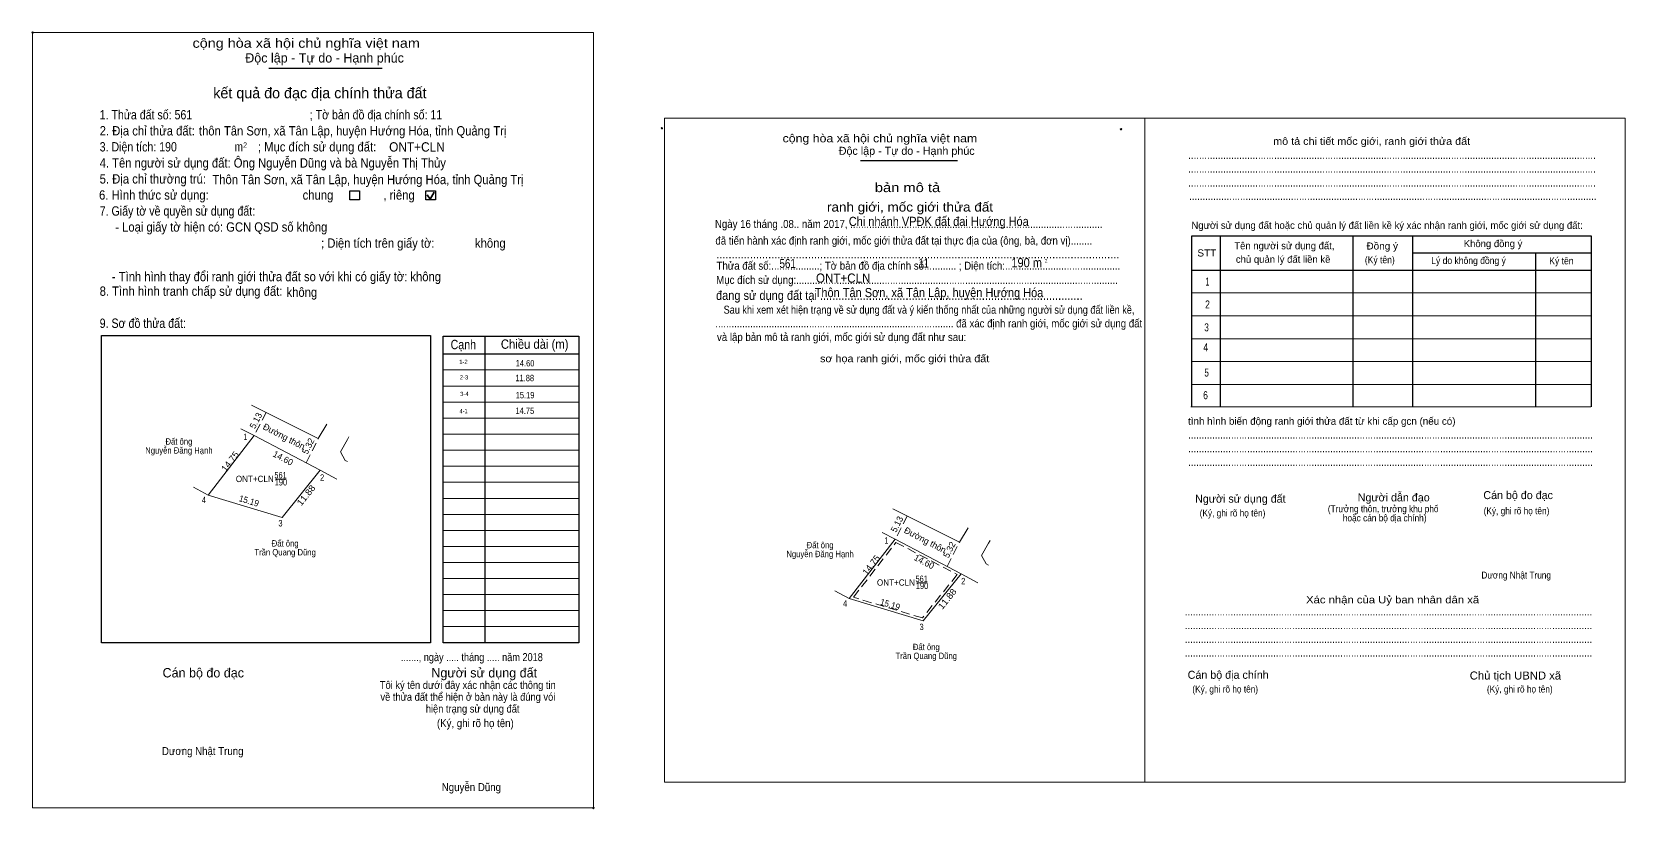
# Model space of a CAD drawing. Header units: metres. Extents: x 547367 to 548328, y 1837029 to 1837396.
# Drawn here: x 548015.6 to 548328.2, y 1837029.4 to 1837182 of the extents above; entities that cross this region are included whole.
import ezdxf
from ezdxf.enums import TextEntityAlignment as Align

# ---------------------------------------------------------------- set-up
doc = ezdxf.new("R2010")
doc.units = ezdxf.units.M
doc.header["$LTSCALE"] = 0.58
doc.header["$PDMODE"] = 32
doc.header["$PDSIZE"] = 0.29
doc.linetypes.add('DOTTED', pattern=[1.5, 0.3, -1.2])
doc.linetypes.add('MEDIUM_DASHED', pattern=[4.5, 3, -1.5])
for name, color, linetype, lineweight in [('1', 7, 'DOTTED', 13), ('10', 7, 'Continuous', 13), ('17', 7, 'Continuous', 13), ('23', 7, 'Continuous', 13), ('6', 7, 'Continuous', 13), ('61', 7, 'Continuous', 13), ('63', 7, 'Continuous', 13), ('7', 7, 'Continuous', 13)]:
    doc.layers.add(name, color=color, linetype=linetype, lineweight=lineweight)
doc.layers.add('30', color=7, linetype='Continuous')

msp = doc.modelspace()

# ---------------------------------------------------------------- linework, layer by layer
at = {"layer": '1', "linetype": 'MEDIUM_DASHED'}
msp.add_lwpolyline([(548185.1, 1837081.75), (548197.13, 1837075.46), (548190.29, 1837066.93), (548176.76, 1837071)], close=True, dxfattribs=at)
at = {"layer": '10'}
for points in [[(548058.67, 1837108.71), (548071.75, 1837102.14), (548073.44, 1837104.97)], [(548077.78, 1837102.49), (548077.46, 1837101.95), (548076.1, 1837099.57), (548077.03, 1837097.88)], [(548184.47, 1837088.37), (548197.55, 1837081.8), (548199.24, 1837084.63)], [(548203.58, 1837082.15), (548203.26, 1837081.61), (548201.9, 1837079.23), (548202.83, 1837077.54)]]:
    msp.add_lwpolyline(points, dxfattribs=at)
at = {"layer": '23'}
for p, q in [((548077.02, 1837097.88), (548077.47, 1837097.63)), ((548202.82, 1837077.54), (548203.27, 1837077.29))]:
    msp.add_line(p, q, dxfattribs=at)
at = {"layer": '61'}
for p, q in [((548050.12, 1837091.07), (548059.16, 1837102.73)), ((548072.1, 1837095.96), (548064.67, 1837086.69)), ((548072.1, 1837095.96), (548075.37, 1837094.18)), ((548050.12, 1837091.07), (548047.29, 1837092.63)), ((548050.12, 1837091.07), (548064.67, 1837086.69)), ((548175.92, 1837070.73), (548184.96, 1837082.39)), ((548197.9, 1837075.62), (548190.47, 1837066.35)), ((548197.9, 1837075.62), (548201.17, 1837073.84)), ((548175.92, 1837070.73), (548173.09, 1837072.29)), ((548175.92, 1837070.73), (548190.47, 1837066.35))]:
    msp.add_line(p, q, dxfattribs=at)
for points in [[(548056.57, 1837104.05), (548059.16, 1837102.73), (548072.1, 1837095.96)], [(548182.37, 1837083.71), (548184.96, 1837082.39), (548197.9, 1837075.62)]]:
    msp.add_lwpolyline(points, dxfattribs=at)
at = {"layer": '63', "linetype": 'MEDIUM_DASHED'}
for p, q in [((548061.53, 1837107.28), (548059.16, 1837102.73)), ((548069.36, 1837097.39), (548071.75, 1837102.14)), ((548187.33, 1837086.94), (548184.96, 1837082.39)), ((548195.16, 1837077.05), (548197.55, 1837081.8))]:
    msp.add_line(p, q, dxfattribs=at)
at = {"layer": '63'}
for p, q in [((548063.37, 1837094.18), (548065.44, 1837094.18)), ((548189.17, 1837073.84), (548191.24, 1837073.84))]:
    msp.add_line(p, q, dxfattribs=at)
at = {"layer": '7', "lineweight": 25}
for p, q in [((548062.05, 1837174.88), (548084.31, 1837174.88)), ((548178.15, 1837156.74), (548197.21, 1837156.74)), ((548248.73, 1837141.89), (548248.73, 1837108.41)), ((548274.73, 1837141.75), (548274.73, 1837108.41)), ((548286.46, 1837141.75), (548286.46, 1837108.41)), ((548286.46, 1837138.65), (548321.61, 1837138.65)), ((548310.6, 1837138.65), (548310.6, 1837108.41)), ((548243.08, 1837135.24), (548321.61, 1837135.24)), ((548104.41, 1837122.28), (548104.41, 1837062.08)), ((548096.27, 1837118.77), (548122.88, 1837118.77))]:
    msp.add_line(p, q, dxfattribs=at)
at = {"layer": '7', "lineweight": 35}
for p, q in [((548093.72, 1837149.18), (548094.48, 1837150.55)), ((548093.09, 1837150), (548093.72, 1837149.18))]:
    msp.add_line(p, q, dxfattribs=at)
at = {"layer": '7'}
for p, q in [((548243.08, 1837130.74), (548321.61, 1837130.74)), ((548243.08, 1837126.25), (548321.61, 1837126.25)), ((548243.08, 1837121.75), (548321.61, 1837121.75)), ((548243.08, 1837117.26), (548321.61, 1837117.26)), ((548096.27, 1837115.62), (548122.88, 1837115.62)), ((548243.08, 1837112.76), (548321.61, 1837112.76)), ((548096.27, 1837112.47), (548122.88, 1837112.47)), ((548096.27, 1837109.32), (548122.88, 1837109.32)), ((548242.94, 1837108.41), (548321.47, 1837108.41)), ((548096.27, 1837106.17), (548122.88, 1837106.17)), ((548096.27, 1837103.02), (548122.88, 1837103.02)), ((548096.27, 1837099.87), (548122.88, 1837099.87)), ((548096.27, 1837096.72), (548122.88, 1837096.72)), ((548096.27, 1837093.57), (548122.88, 1837093.57)), ((548096.27, 1837090.42), (548122.88, 1837090.42)), ((548096.27, 1837087.27), (548122.88, 1837087.27)), ((548096.27, 1837084.12), (548122.88, 1837084.12)), ((548096.27, 1837080.98), (548122.88, 1837080.98)), ((548096.27, 1837077.83), (548122.88, 1837077.83)), ((548096.27, 1837074.68), (548122.88, 1837074.68)), ((548096.27, 1837071.53), (548122.88, 1837071.53)), ((548096.27, 1837068.38), (548122.88, 1837068.38)), ((548096.27, 1837065.23), (548122.88, 1837065.23))]:
    msp.add_line(p, q, dxfattribs=at)
for points in [[(548015.7, 1837181.86), (548125.75, 1837181.86), (548125.75, 1837029.64), (548015.7, 1837029.64)], [(548139.68, 1837165.09), (548233.93, 1837165.09), (548233.93, 1837034.73), (548139.68, 1837034.73)], [(548233.93, 1837165.09), (548328.18, 1837165.09), (548328.18, 1837034.73), (548233.93, 1837034.73)], [(548233.93, 1837165.09), (548328.18, 1837165.09), (548328.18, 1837034.73), (548233.93, 1837034.73)]]:
    msp.add_lwpolyline(points, close=True, dxfattribs=at)
at = {"layer": '7', "lineweight": 25}
for points in [[(548077.97, 1837150.81), (548079.86, 1837150.81), (548079.86, 1837149.05), (548077.97, 1837149.05)], [(548092.84, 1837150.81), (548094.74, 1837150.81), (548094.74, 1837149.05), (548092.84, 1837149.05)], [(548029.19, 1837122.39), (548093.75, 1837122.39), (548093.75, 1837062.08), (548029.19, 1837062.08)], [(548096.27, 1837122.28), (548122.88, 1837122.28), (548122.88, 1837062.08), (548096.27, 1837062.08)]]:
    msp.add_lwpolyline(points, close=True, dxfattribs=at)
msp.add_lwpolyline([(548321.61, 1837108.41), (548321.61, 1837141.89), (548243.08, 1837141.89), (548243.08, 1837108.41)], dxfattribs=at)
at = {"layer": '7'}
for p in [(548015.7, 1837181.86), (548139.17, 1837163.08), (548229.27, 1837162.89), (548125.75, 1837029.64)]:
    msp.add_point(p, dxfattribs=at)

# ---------------------------------------------------------------- texts
at = {"layer": '1'}
for s, width, p in [('ONT+CLN', 0.95, (548059.3, 1837093.61)), ('561', 0.8, (548064.35, 1837094.35)), ('190', 0.85, (548064.42, 1837092.95)), ('561', 0.8, (548190.15, 1837074.01)), ('ONT+CLN', 0.95, (548185.1, 1837073.27)), ('190', 0.85, (548190.22, 1837072.61))]:
    msp.add_text(s, height=1.25, dxfattribs=dict(at, width=width)).set_placement(p, align=Align.CENTER)
at = {"layer": '17', "width": 0.9}
msp.add_text('Dương Nhật Trung', height=1.344, dxfattribs=at).set_placement((548299.98, 1837074.68))
at = {"layer": '30'}
for s, height, width, p in [('1-2', 0.8397, 0.85, (548101.06, 1837116.8)), ('2-3', 0.8397, 0.85, (548101.18, 1837113.76)), ('3-4', 0.8397, 0.85, (548101.25, 1837110.5)), ('4-1', 0.84, 0.8, (548101.08, 1837107.12))]:
    msp.add_text(s, height=height, dxfattribs=dict(at, width=width)).set_placement(p, align=Align.RIGHT)
at = {"layer": '6', "width": 0.95}
msp.add_text('ONT+CLN', height=1.83, dxfattribs=at).set_placement((548085.66, 1837158.5))
at = {"layer": '63'}
for s, width, p in [('14.60', 0.85, (548114.16, 1837116.32)), ('11.88', 0.85, (548114.1, 1837113.42)), ('15.19', 0.85, (548114.16, 1837110.06)), ('14.75', 0.85, (548114.12, 1837107)), (' 1', 0.75, (548057.84, 1837101.88)), (' 2', 0.85, (548072.92, 1837093.89)), (' 4', 0.85, (548049.73, 1837089.5)), (' 3', 0.8, (548064.74, 1837084.9)), (' 1', 0.75, (548183.64, 1837081.54)), (' 2', 0.85, (548198.72, 1837073.55)), (' 4', 0.85, (548175.53, 1837069.16)), (' 3', 0.8, (548190.54, 1837064.56))]:
    msp.add_text(s, height=1.25, dxfattribs=dict(at, width=width)).set_placement(p, align=Align.RIGHT)
for s, rotation, p in [('5.13', 62.486, (548060.062, 1837105.3913)), ('Đường thôn', 332.382, (548064.7453, 1837102.001)), ('5.32', 63.29, (548070.3419, 1837100.3841)), ('14.60', 332.382, (548064.5553, 1837097.7584)), ('5.13', 62.486, (548185.862, 1837085.0513)), ('Đường thôn', 332.382, (548190.5453, 1837081.661)), ('5.32', 63.29, (548196.1419, 1837080.0441)), ('14.60', 332.382, (548190.3553, 1837077.4184))]:
    msp.add_text(s, height=1.25, rotation=rotation, dxfattribs=at).set_placement(p, align=Align.CENTER)
at = {"layer": '63', "width": 0.9}
for s, p in [('Nguyễn Đăng Hạnh', (548044.405, 1837099.21)), ('Đất ông', (548044.415, 1837100.96)), ('Đất ông', (548065.255, 1837080.96)), ('Đất ông', (548170.215, 1837080.62)), ('Trần Quang Dũng', (548065.25, 1837079.21)), ('Nguyễn Đăng Hạnh', (548170.205, 1837078.87)), ('Trần Quang Dũng', (548191.05, 1837058.87)), ('Đất ông', (548191.055, 1837060.62))]:
    msp.add_text(s, height=1.25, dxfattribs=at).set_placement(p, align=Align.CENTER)
at = {"layer": '63'}
for s, rotation, width, p in [('14.75', 52.214, 1.05, (548054.9333, 1837097.2871)), ('15.19', 343.247, 0.95, (548057.9798, 1837089.3251)), ('11.88', 51.287, 1.1, (548069.854, 1837090.6291)), ('14.75', 52.214, 1.05, (548180.7333, 1837076.9471)), ('11.88', 51.287, 1.1, (548195.654, 1837070.2891)), ('15.19', 343.247, 0.95, (548183.7798, 1837068.9851))]:
    msp.add_text(s, height=1.25, rotation=rotation, dxfattribs=dict(at, width=width)).set_placement(p, align=Align.CENTER)
at = {"layer": '7'}
for s, height, width, p in [('cộng hòa xã hội chủ nghĩa việt nam', 1.837, 1.15, (548047.08, 1837178.88)), ('1. Thửa đất số: 561', 1.83, 0.85, (548028.86, 1837164.82)), ('; Tờ bản đồ địa chính số: 11', 1.83, 0.85, (548070.08, 1837164.82)), ('2. Địa chỉ thửa đất:', 1.837, 0.9, (548028.86, 1837161.66)), ('thôn Tân Sơn, xã Tân Lập, huyện Hướng Hóa, tỉnh Quảng Trị', 1.83, 0.9, (548048.34, 1837161.66)), ('3. Diện tích: 190', 1.83, 0.85, (548028.86, 1837158.52)), ('m', 1.837, 0.8, (548055.34, 1837158.52)), ('2', 1.05, 0.8, (548057, 1837159.24)), ('; Mục đích sử dụng đất:', 1.837, 0.9, (548059.9, 1837158.52)), ('cộng hòa xã hội chủ nghĩa việt nam', 1.573, 1.15, (548162.86, 1837160.32)), ('4. Tên người sử dụng đất: Ông Nguyễn Dũng và bà Nguyễn Thị Thủy', 1.83, 0.9, (548028.86, 1837155.36)), ('........................................................................................................................................................', 1.573, 0.9, (548242.46, 1837157.05)), ('5. Địa chỉ thường trú:', 1.837, 0.9, (548028.86, 1837152.22)), ('Thôn Tân Sơn, xã Tân Lập, huyện Hướng Hóa, tỉnh Quảng Trị', 1.83, 0.9, (548050.98, 1837152.1)), ('........................................................................................................................................................', 1.573, 0.9, (548242.46, 1837154.36)), ('6. Hình thức sử dụng:', 1.837, 0.9, (548028.74, 1837149.06)), ('chung                , riêng', 1.837, 0.9, (548068.68, 1837149.06)), ('........................................................................................................................................................', 1.573, 0.9, (548242.46, 1837151.64)), ('7. Giấy tờ về quyền sử dụng đất:', 1.837, 0.85, (548028.86, 1837145.92)), ('........................................................................................................................................................', 1.573, 0.9, (548242.62, 1837148.98)), ('     - Loại giấy tờ hiện có: GCN QSD số không', 1.83, 0.9, (548028.86, 1837142.78)), ('Ngày 16 tháng .08.. năm 2017, ..............................................................................................', 1.575, 0.9, (548149.58, 1837143.5)), ('Chi nhánh VPĐK đất đai Hướng Hóa', 1.79, 0.9, (548175.85, 1837143.9)), ('                                                                       ; Diện tích trên giấy tờ:             không', 1.83, 0.9, (548028.86, 1837139.62)), (' đã tiến hành xác định ranh giới, mốc giới thửa đất tại thực địa của (ông, bà, đơn vị)........', 1.573, 0.9, (548149.15, 1837140.24)), ('Đồng ý', 1.393, 1.05, (548277.42, 1837139.27)), ('....................................................................................................................................', 1.792, 0.9, (548149.84, 1837137.55)), ('STT', 1.393, 1.05, (548244.25, 1837137.9)), ('(Ký tên)', 1.393, 0.9, (548277.11, 1837136.56)), ('Lý do không đồng ý', 1.393, 0.9, (548290.14, 1837136.42)), ('Ký tên', 1.393, 0.9, (548313.3, 1837136.36)), ('     - Tình hình thay đổi ranh giới thửa đất so với khi có giấy tờ: không', 1.83, 0.9, (548028.2, 1837133.04)), ('Thửa đất số:..................; Tờ bản đồ địa chính số:........... ; Diện tích:...........................................', 1.573, 0.9, (548149.9, 1837135.31)), ('561', 1.79, 0.8, (548162.26, 1837135.63)), ('ONT+CLN', 1.79, 0.95, (548169.41, 1837132.77)), ('11', 1.79, 0.75, (548189.56, 1837135.72)), ('190 m', 1.79, 0.9, (548207.76, 1837135.8)), ('2', 0.7166, 0.8, (548214.29, 1837136.68)), ('8. Tình hình tranh chấp sử dụng đất: ', 1.835, 0.9, (548028.86, 1837130.18)), ('không', 1.837, 0.9, (548065.52, 1837129.98)), ('Mục đích sử dụng:........................................................................................................................', 1.573, 0.9, (548149.84, 1837132.52)), ('Thôn Tân Sơn, xã Tân Lập, huyện Hướng Hóa', 1.79, 0.9, (548169.16, 1837129.92)), ('đang sử dụng đất tại ......................................................................................', 1.792, 0.9, (548149.8, 1837129.38)), ('Sau khi xem xét hiện trạng về sử dụng đất và ý kiến thống nhất của những người sử dụng đất liền kề,', 1.573, 0.85, (548151.29, 1837126.67)), ('9. Sơ đồ thửa đất:', 1.837, 0.85, (548028.86, 1837123.88)), ('......................................................................................... đã xác định ranh giới, mốc giới sử dụng đất', 1.57, 0.9, (548149.66, 1837123.98)), (' và lập bản mô tả ranh giới, mốc giới sử dụng đất như sau:', 1.573, 0.9, (548149.46, 1837121.3)), ('Cạnh', 1.837, 0.85, (548097.72, 1837119.7)), ('Chiều dài (m)', 1.837, 0.9, (548107.58, 1837119.78)), ('.......................................................................................................................................................', 1.573, 0.9, (548242.42, 1837102.16)), ('.......................................................................................................................................................', 1.573, 0.9, (548242.42, 1837099.47)), ('.......................................................................................................................................................', 1.573, 0.9, (548242.42, 1837096.76)), ('(Ký, ghi rõ họ tên)', 1.348, 0.9, (548244.7, 1837086.86)), ('(Ký, ghi rõ họ tên)', 1.348, 0.9, (548300.42, 1837087.3)), ('........................................................................................................................................................', 1.573, 0.9, (548241.78, 1837067.42)), ('........................................................................................................................................................', 1.573, 0.9, (548241.78, 1837064.74)), ('......., ngày ..... tháng ..... năm 2018', 1.58, 0.85, (548087.96, 1837058.46)), ('........................................................................................................................................................', 1.573, 0.9, (548241.78, 1837062.04)), ('........................................................................................................................................................', 1.573, 0.9, (548241.78, 1837059.36)), ('Chủ tịch UBND xã', 1.573, 1.05, (548297.69, 1837054.85)), ('(Ký, ghi rõ họ tên)', 1.348, 0.9, (548243.26, 1837052.3)), ('(Ký, ghi rõ họ tên)', 1.348, 0.9, (548301.06, 1837052.3)), ('(Ký, ghi rõ họ tên)', 1.575, 0.9, (548095.04, 1837045.5)), ('Dương Nhật Trung', 1.575, 0.9, (548041.08, 1837040.02)), ('Nguyễn Dũng', 1.58, 0.9, (548095.98, 1837032.94))]:
    msp.add_text(s, height=height, dxfattribs=dict(at, width=width)).set_placement(p)
for s, height, p in [('Độc lập - Tự do - Hạnh phúc', 1.837, (548057.42, 1837175.98)), ('Độc lập - Tự do - Hạnh phúc', 1.573, (548173.88, 1837157.86)), ('Người sử dụng đất hoặc chủ quản lý đất liền kề ký xác nhận ranh giới, mốc giới sử dụng đất:', 1.393, (548243.08, 1837143.33)), ('Tên người sử dụng đất,', 1.393, (548251.49, 1837139.32)), ('Không đồng ý', 1.393, (548296.52, 1837139.74)), ('chủ quản lý đất liền kề', 1.393, (548251.81, 1837136.66)), ('tình hình biến động ranh giới thửa đất từ khi cấp gcn (nếu có)', 1.438, (548242.42, 1837104.86)), ('Người sử dụng đất', 1.573, (548243.8, 1837089.57)), ('Người dẫn đạo', 1.572, (548275.71, 1837089.82)), ('Cán bộ đo đạc', 1.57, (548300.36, 1837090.27)), ('Cán bộ đo đạc', 1.837, (548041.2, 1837055.26)), ('Người sử dụng đất', 1.837, (548093.94, 1837055.26)), ('Cán bộ địa chính', 1.573, (548242.34, 1837054.99))]:
    msp.add_text(s, height=height, dxfattribs=at).set_placement(p)
for s, height, p in [('kết quả đo đạc địa chính thửa đất', 2.1, (548072.07, 1837168.96)), ('.', 0.5249, (548125.7367, 1837029.4))]:
    msp.add_text(s, height=height, dxfattribs=at).set_placement(p, align=Align.CENTER)
for s, height, width, p in [('mô tả chi tiết mốc giới, ranh giới thửa đất', 1.438, 1.1, (548278.445, 1837159.82)), ('bản mô tả', 1.798, 1.2, (548187.375, 1837150.54)), ('ranh giới, mốc giới thửa đất', 1.798, 1.1, (548187.86, 1837146.72)), ('1', 1.573, 0.65, (548246.215, 1837132.18)), ('2', 1.573, 0.8, (548246.23, 1837127.7)), ('3', 1.573, 0.75, (548246.05, 1837123.2)), ('4', 1.573, 0.8, (548245.885, 1837119.28)), ('sơ họa ranh giới, mốc giới thửa đất', 1.438, 1.1, (548186.81, 1837117.15)), ('5', 1.573, 0.75, (548246.065, 1837114.32)), ('6', 1.573, 0.8, (548245.85, 1837109.88)), ('(Trưởng thôn, trưởng khu phố', 1.348, 0.9, (548280.7, 1837087.7)), ('hoặc cán bộ địa chính)', 1.348, 0.9, (548281, 1837085.9)), ('Xác nhận của Uỷ ban nhân dân xã', 1.439, 1.15, (548282.555, 1837069.8)), ('Tôi ký tên dưới đây xác nhận các thông tin', 1.518, 0.9, (548101.09, 1837053.02)), ('về thửa đất thể hiện ở bản này là đúng vói', 1.518, 0.9, (548101.11, 1837050.68)), ('hiện trạng sử dụng đất', 1.518, 0.9, (548102.04, 1837048.36))]:
    msp.add_text(s, height=height, dxfattribs=dict(at, width=width)).set_placement(p, align=Align.CENTER)

doc.saveas('drawing.dxf')
